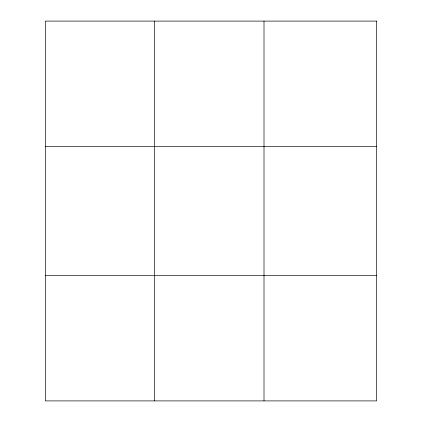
<?xml version="1.0" encoding="UTF-8"?>
<svg xmlns="http://www.w3.org/2000/svg" width="422" height="422" viewBox="0 0 422 422"><rect width="100%" height="100%" fill="white"/><g stroke="black" fill="none" stroke-linecap="round" stroke-linejoin="round"><path stroke-width="0.63" d="M154.684 21.1L154.684 400.9M264.003 21.1L264.003 400.9M45.365 146.434L376.635 146.434M45.365 275.566L376.635 275.566M376.635 21.1L376.635 400.9L45.365 400.9L45.365 21.1L376.635 21.1"/></g></svg>
